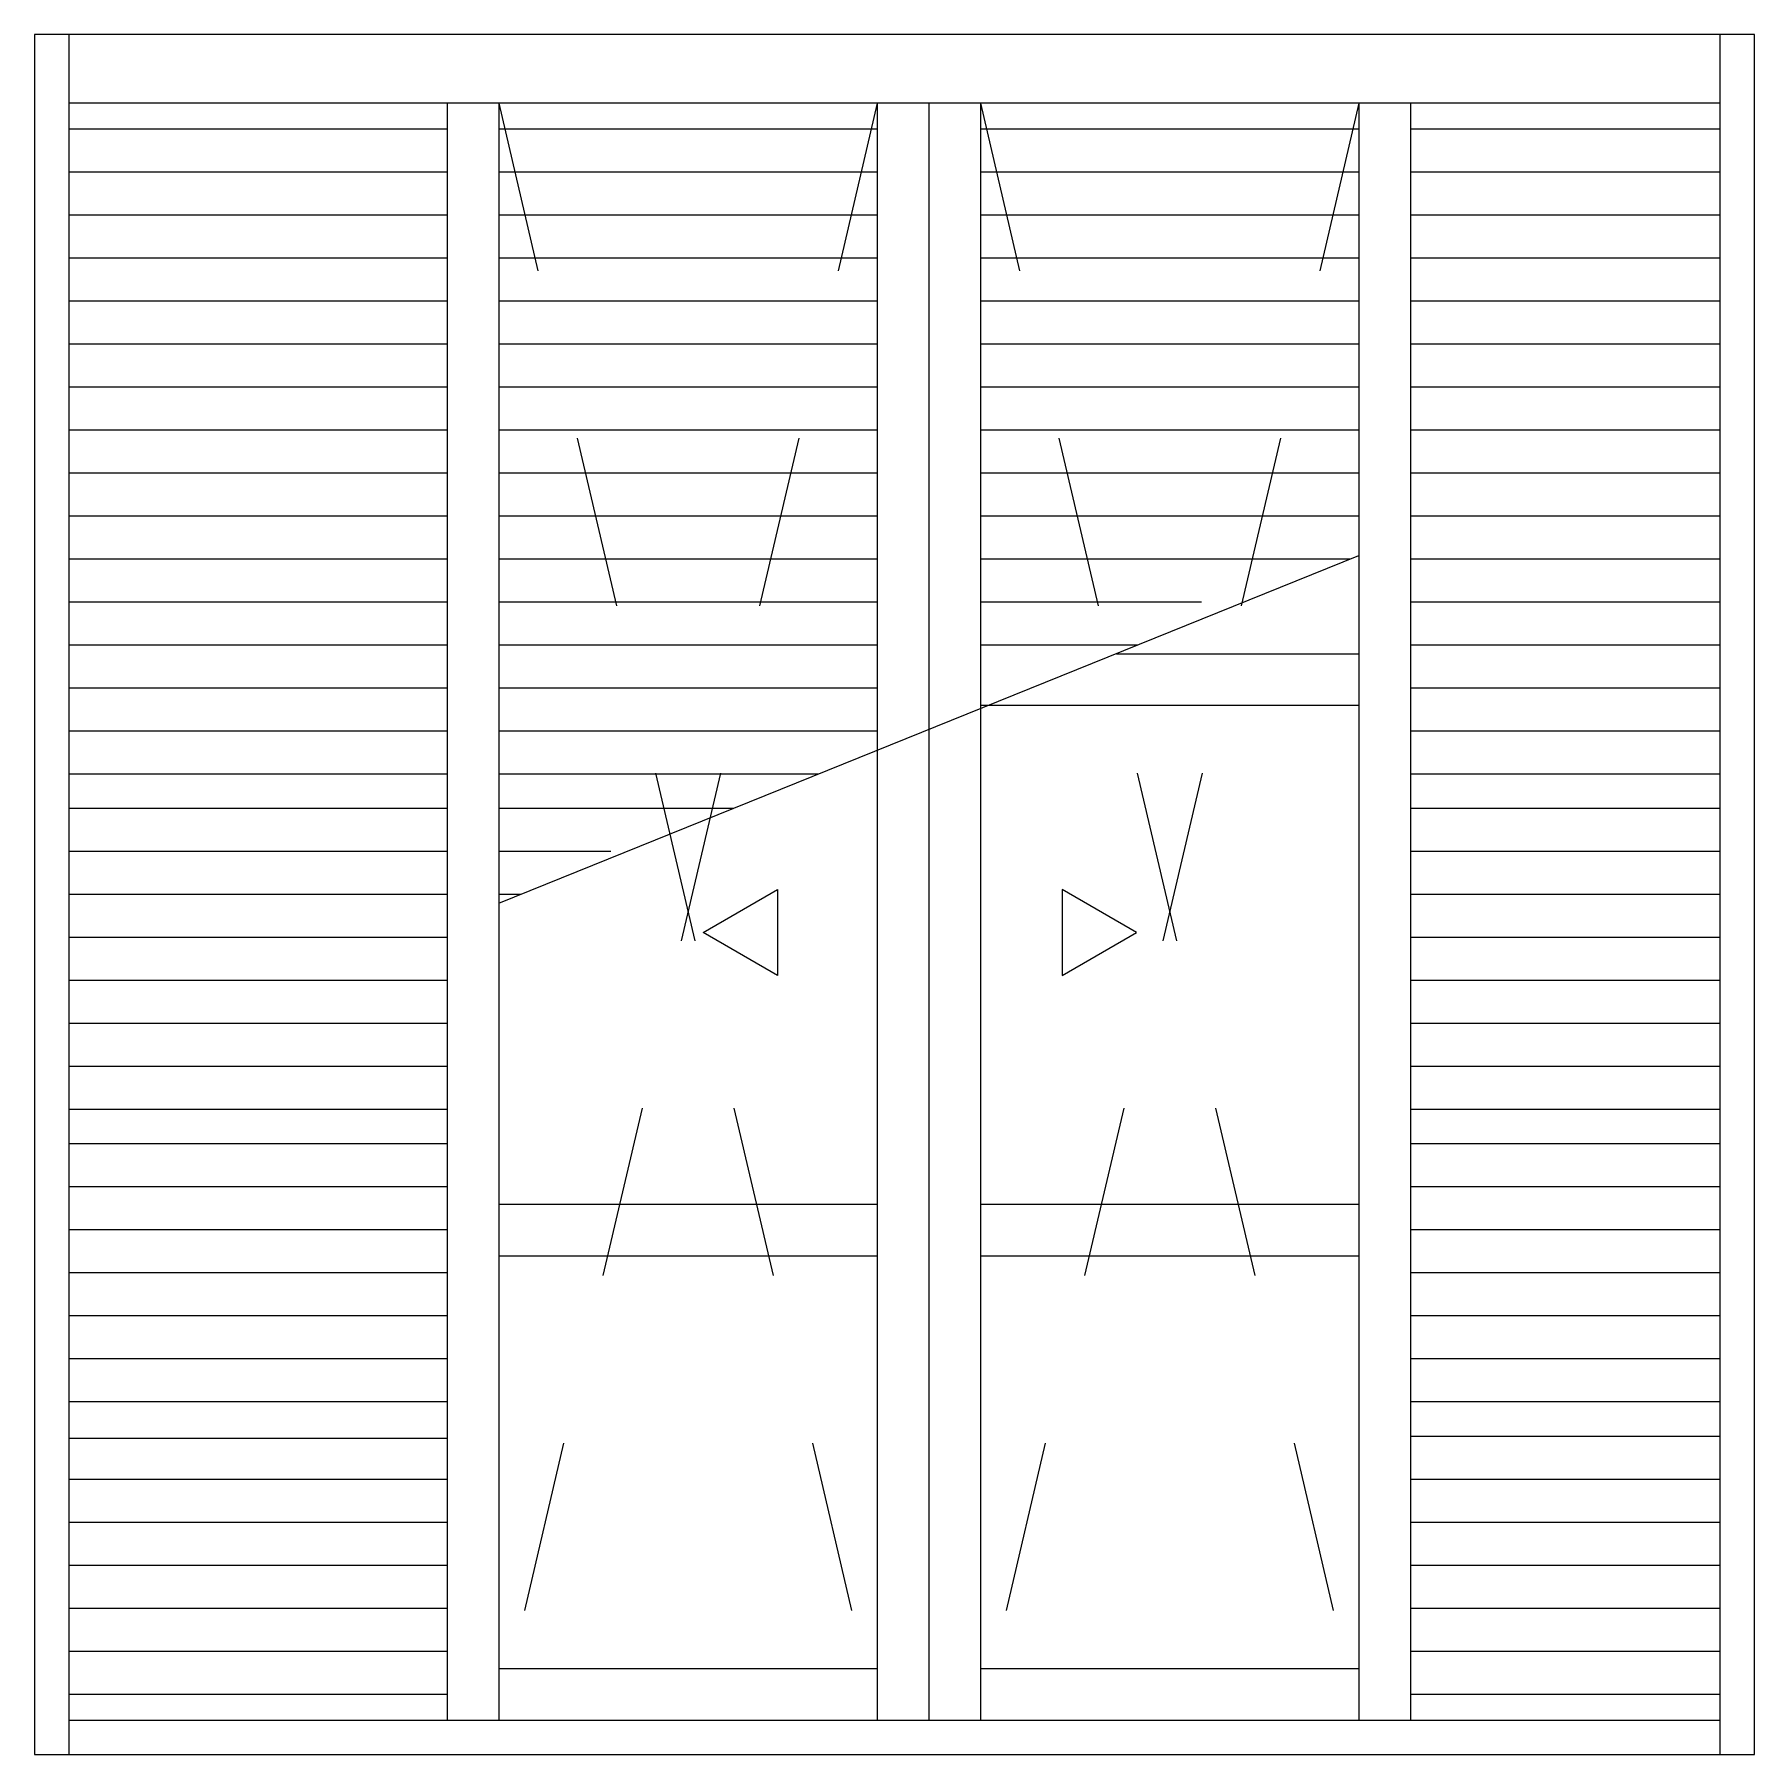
# Model space of a CAD drawing. Header units: millimetres. Extents: x 439.53 to 440.53, y 1317.66 to 1318.66.
import ezdxf

# ---------------------------------------------------------------- set-up
doc = ezdxf.new("R2010")
doc.units = ezdxf.units.MM
doc.header["$LTSCALE"] = 0.5
doc.linetypes.add('HIDDEN2', pattern=[0.1875, 0.125, -0.0625])
for name, color, linetype in [('Gravia_Venezianas', 1, 'Continuous'), ('Gravia_Venezianas_hidden2', 1, 'HIDDEN2'), ('Ltype_interrupção', 7, 'INTERRUP')]:
    doc.layers.add(name, color=color, linetype=linetype)
doc.linetypes.add('INTERRUP', pattern='A,0.6,-0.04,[1,INTERRUP.shx,S=0.1,R=0,X=0,Y=0],-0.04', length=0.68)

msp = doc.modelspace()

# ---------------------------------------------------------------- linework, layer by layer
at = {"layer": 'Gravia_Venezianas', "color": 2}
for p, q in [((440.5299, 1318.6567), (439.5299, 1318.6567)), ((439.5299, 1318.6567), (439.5299, 1317.6567)), ((440.5299, 1317.6567), (440.5299, 1318.6567)), ((439.5299, 1317.6567), (440.5299, 1317.6567))]:
    msp.add_line(p, q, dxfattribs=at)
at = {"layer": 'Gravia_Venezianas'}
for p, q in [((439.5499, 1318.6567), (439.5499, 1317.6567)), ((440.5099, 1317.6567), (440.5099, 1318.6567)), ((440.5099, 1318.6167), (439.5499, 1318.6167)), ((440.5099, 1318.6167), (439.5499, 1318.6167)), ((439.7699, 1318.6167), (439.7699, 1317.6767)), ((439.7999, 1318.6167), (439.7999, 1317.6767)), ((440.0199, 1318.6167), (440.0199, 1317.6767)), ((440.0499, 1318.6167), (440.0499, 1317.6767)), ((440.0799, 1318.6167), (440.0799, 1317.6767)), ((440.2999, 1318.6167), (440.2999, 1317.6767)), ((440.3299, 1318.6167), (440.3299, 1317.6767)), ((439.7699, 1318.6017), (439.5499, 1318.6017)), ((440.0199, 1318.6017), (439.7999, 1318.6017)), ((440.2999, 1318.6017), (440.0799, 1318.6017)), ((440.5099, 1318.6017), (440.3299, 1318.6017)), ((439.7699, 1318.5767), (439.5499, 1318.5767)), ((440.0199, 1318.5767), (439.7999, 1318.5767)), ((440.2999, 1318.5767), (440.0799, 1318.5767)), ((440.5099, 1318.5767), (440.3299, 1318.5767)), ((439.7699, 1318.5517), (439.5499, 1318.5517)), ((440.0199, 1318.5517), (439.7999, 1318.5517)), ((440.2999, 1318.5517), (440.0799, 1318.5517)), ((440.5099, 1318.5517), (440.3299, 1318.5517)), ((439.7699, 1318.5267), (439.5499, 1318.5267)), ((440.0199, 1318.5267), (439.7999, 1318.5267)), ((440.2999, 1318.5267), (440.0799, 1318.5267)), ((440.5099, 1318.5267), (440.3299, 1318.5267)), ((439.7699, 1318.5017), (439.5499, 1318.5017)), ((440.0199, 1318.5017), (439.7999, 1318.5017)), ((440.2999, 1318.5017), (440.0799, 1318.5017)), ((440.5099, 1318.5017), (440.3299, 1318.5017)), ((439.7699, 1318.4767), (439.5499, 1318.4767)), ((440.0199, 1318.4767), (439.7999, 1318.4767)), ((440.2999, 1318.4767), (440.0799, 1318.4767)), ((440.5099, 1318.4767), (440.3299, 1318.4767)), ((439.7699, 1318.4517), (439.5499, 1318.4517)), ((440.0199, 1318.4517), (439.7999, 1318.4517)), ((440.2999, 1318.4517), (440.0799, 1318.4517)), ((440.5099, 1318.4517), (440.3299, 1318.4517)), ((439.7699, 1318.4267), (439.5499, 1318.4267)), ((440.0199, 1318.4267), (439.7999, 1318.4267)), ((440.2999, 1318.4267), (440.0799, 1318.4267)), ((440.5099, 1318.4267), (440.3299, 1318.4267)), ((439.7699, 1318.4017), (439.5499, 1318.4017)), ((440.0199, 1318.4017), (439.7999, 1318.4017)), ((440.2999, 1318.4017), (440.0799, 1318.4017)), ((440.5099, 1318.4017), (440.3299, 1318.4017)), ((439.7699, 1318.3767), (439.5499, 1318.3767)), ((440.0199, 1318.3767), (439.7999, 1318.3767)), ((440.2999, 1318.3767), (440.0799, 1318.3767)), ((440.5099, 1318.3767), (440.3299, 1318.3767)), ((439.7699, 1318.3517), (439.5499, 1318.3517)), ((440.0199, 1318.3517), (439.7999, 1318.3517)), ((440.2949, 1318.3517), (440.0799, 1318.3517)), ((440.5099, 1318.3517), (440.3299, 1318.3517)), ((439.7699, 1318.3267), (439.5499, 1318.3267)), ((440.0199, 1318.3267), (439.7999, 1318.3267)), ((440.2085, 1318.3267), (440.0799, 1318.3267)), ((440.5099, 1318.3267), (440.3299, 1318.3267)), ((439.7699, 1318.3017), (439.5499, 1318.3017)), ((440.0199, 1318.3017), (439.7999, 1318.3017)), ((440.1713, 1318.3017), (440.0799, 1318.3017)), ((440.5099, 1318.3017), (440.3299, 1318.3017)), ((440.1589, 1318.2967), (440.2999, 1318.2967)), ((439.7699, 1318.2767), (439.5499, 1318.2767)), ((440.0199, 1318.2767), (439.7999, 1318.2767)), ((440.5099, 1318.2767), (440.3299, 1318.2767)), ((440.0799, 1318.2667), (440.2999, 1318.2667)), ((439.7699, 1318.2517), (439.5499, 1318.2517)), ((440.0199, 1318.2517), (439.7999, 1318.2517)), ((440.5099, 1318.2517), (440.3299, 1318.2517)), ((439.7699, 1318.2267), (439.5499, 1318.2267)), ((439.9858, 1318.2267), (439.7999, 1318.2267)), ((440.5099, 1318.2267), (440.3299, 1318.2267)), ((439.7699, 1318.2067), (439.5499, 1318.2067)), ((439.9363, 1318.2067), (439.7999, 1318.2067)), ((440.5099, 1318.2067), (440.3299, 1318.2067)), ((439.7699, 1318.1817), (439.5499, 1318.1817)), ((439.8651, 1318.1817), (439.7999, 1318.1817)), ((440.5099, 1318.1817), (440.3299, 1318.1817)), ((439.7699, 1318.1567), (439.5499, 1318.1567)), ((439.8126, 1318.1567), (439.7999, 1318.1567)), ((440.5099, 1318.1567), (440.3299, 1318.1567)), ((439.7699, 1318.1317), (439.5499, 1318.1317)), ((440.5099, 1318.1317), (440.3299, 1318.1317)), ((439.7699, 1318.1067), (439.5499, 1318.1067)), ((440.5099, 1318.1067), (440.3299, 1318.1067)), ((439.7699, 1318.0817), (439.5499, 1318.0817)), ((440.5099, 1318.0817), (440.3299, 1318.0817)), ((439.7699, 1318.0567), (439.5499, 1318.0567)), ((440.5099, 1318.0567), (440.3299, 1318.0567)), ((439.7699, 1318.0317), (439.5499, 1318.0317)), ((440.5099, 1318.0317), (440.3299, 1318.0317)), ((439.7699, 1318.0117), (439.5499, 1318.0117)), ((440.5099, 1318.0117), (440.3299, 1318.0117)), ((439.7699, 1317.9867), (439.5499, 1317.9867)), ((440.5099, 1317.9867), (440.3299, 1317.9867)), ((439.7999, 1317.9767), (440.0199, 1317.9767)), ((440.0799, 1317.9767), (440.2999, 1317.9767)), ((439.7699, 1317.9617), (439.5499, 1317.9617)), ((440.5099, 1317.9617), (440.3299, 1317.9617)), ((439.7999, 1317.9467), (440.0199, 1317.9467)), ((440.0799, 1317.9467), (440.2999, 1317.9467)), ((439.7699, 1317.9367), (439.5499, 1317.9367)), ((440.5099, 1317.9367), (440.3299, 1317.9367)), ((439.7699, 1317.9117), (439.5499, 1317.9117)), ((440.5099, 1317.9117), (440.3299, 1317.9117)), ((439.7699, 1317.8867), (439.5499, 1317.8867)), ((439.7699, 1317.8867), (439.5499, 1317.8867)), ((440.5099, 1317.8867), (440.3299, 1317.8867)), ((439.7699, 1317.8617), (439.5499, 1317.8617)), ((440.5099, 1317.8617), (440.3299, 1317.8617)), ((439.7699, 1317.8405), (439.5499, 1317.8405)), ((440.5099, 1317.8417), (440.3299, 1317.8417)), ((439.7699, 1317.8167), (439.5499, 1317.8167)), ((440.5099, 1317.8167), (440.3299, 1317.8167)), ((439.7699, 1317.7917), (439.5499, 1317.7917)), ((440.5099, 1317.7917), (440.3299, 1317.7917)), ((439.7699, 1317.7667), (439.5499, 1317.7667)), ((439.7699, 1317.7667), (439.5499, 1317.7667)), ((440.5099, 1317.7667), (440.3299, 1317.7667)), ((439.7699, 1317.7417), (439.5499, 1317.7417)), ((440.5099, 1317.7417), (440.3299, 1317.7417)), ((439.7699, 1317.7167), (439.5499, 1317.7167)), ((440.5099, 1317.7167), (440.3299, 1317.7167)), ((439.7999, 1317.7067), (440.0199, 1317.7067)), ((440.0799, 1317.7067), (440.2999, 1317.7067)), ((439.7699, 1317.6917), (439.5499, 1317.6917)), ((440.5099, 1317.6917), (440.3299, 1317.6917)), ((439.5499, 1317.6767), (440.5099, 1317.6767))]:
    msp.add_line(p, q, dxfattribs=at)
at = {"layer": 'Gravia_Venezianas_hidden2'}
for p, q in [((439.7999, 1318.6167), (440.0199, 1317.6767)), ((440.0199, 1318.6167), (439.7999, 1317.6767)), ((440.0799, 1318.6167), (440.2999, 1317.6767)), ((440.2999, 1318.6167), (440.0799, 1317.6767))]:
    msp.add_line(p, q, dxfattribs=at)
for points in [[(439.962, 1318.1596), (439.962, 1318.1096), (439.9187, 1318.1346)], [(440.1274, 1318.1596), (440.1274, 1318.1096), (440.1707, 1318.1346)]]:
    msp.add_lwpolyline(points, close=True, dxfattribs=at)
at = {"layer": 'Ltype_interrupção', "color": 1}
msp.add_line((439.7999, 1318.1516), (440.2999, 1318.3537), dxfattribs=at)

doc.saveas('drawing.dxf')
